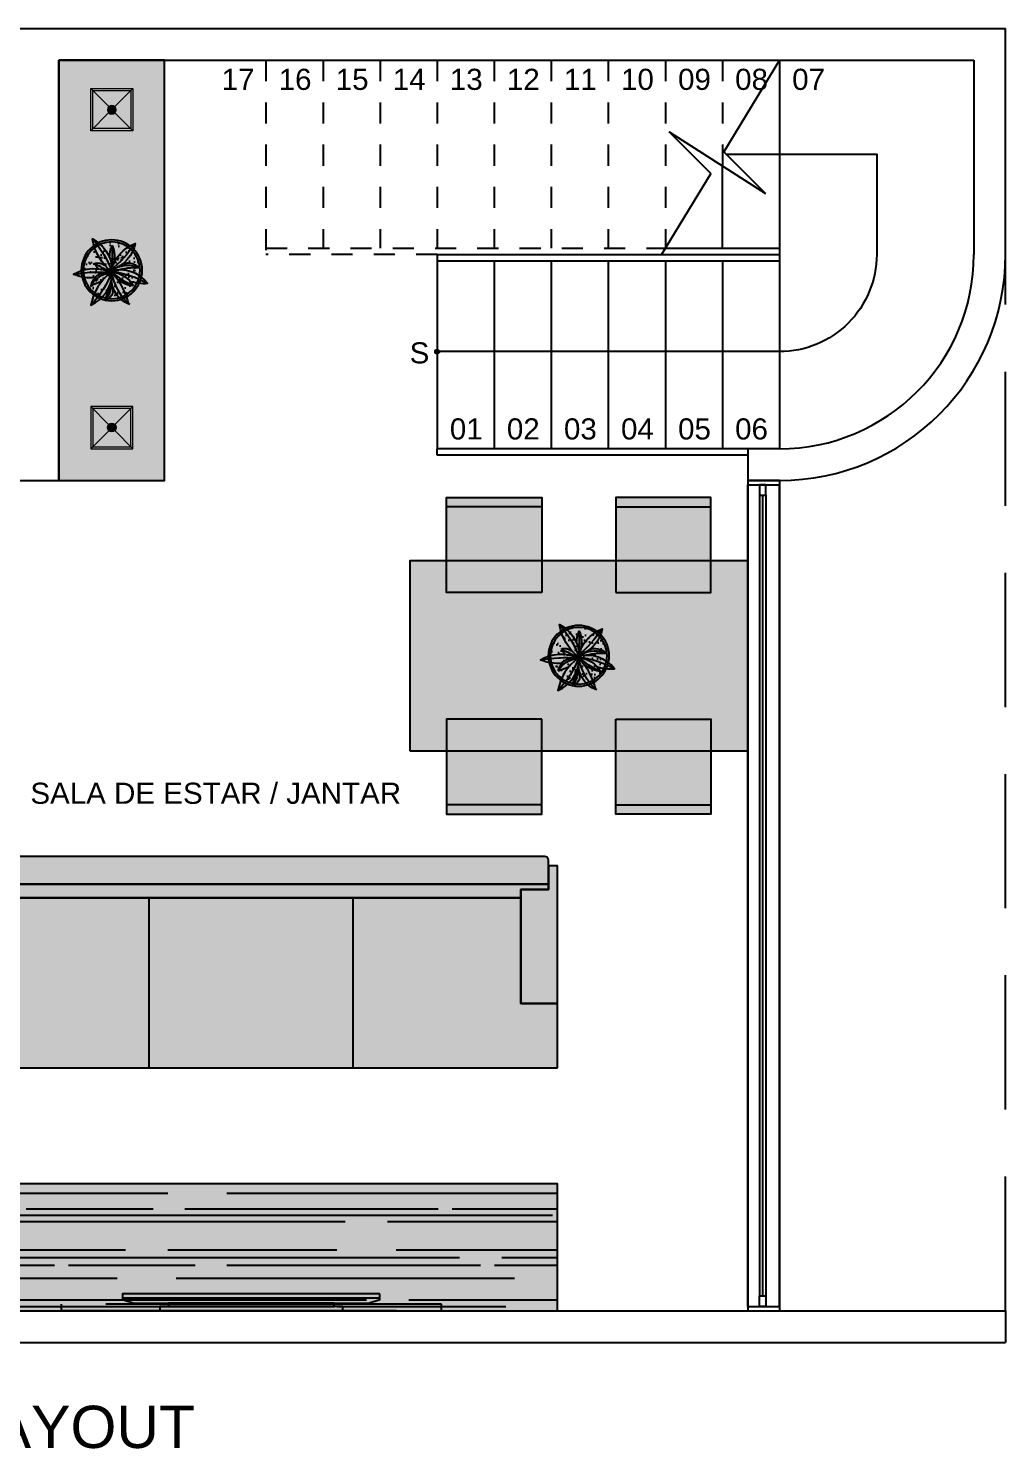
# Model space of a CAD drawing. Header units: millimetres. Extents: x 0 to 22.8, y -0.9 to 16.2.
# Drawn here: x 2.91 to 7.53, y -0.5 to 6.22 of the extents above; entities that cross this region are included whole.
import ezdxf

# ---------------------------------------------------------------- set-up
doc = ezdxf.new("R2010")
doc.units = ezdxf.units.MM
doc.linetypes.add('HIDDEN', pattern=[9.525, 6.35, -3.175])
for name, color, linetype in [('AI-Caixilhos', 2, 'Continuous'), ('AI-Hatch mob', 254, 'Continuous'), ('AI-Mob', 2, 'Continuous'), ('AI-Produção', 1, 'Continuous'), ('ARQ_Alvenaria', 4, 'Continuous'), ('ARQ_Caixilho', 1, 'Continuous'), ('ARQ_Escada', 1, 'Continuous'), ('TEXTOS', 2, 'Continuous')]:
    doc.layers.add(name, color=color, linetype=linetype)
doc.styles.get("Standard").update_dxf_attribs({"font": 'arial.ttf'})

# ---------------------------------------------------------------- blocks, each defined once
blk = doc.blocks.new('SOFÁ 03 LUGARES 2900X1000MM')
at = {"layer": 'AI-Hatch mob', "ltscale": 3}
h = blk.add_hatch(color=31, dxfattribs=at)
h.paths.add_polyline_path([(0.6958, 1.45), (0.0436, 1.45), (0.0436, 1.4065), (0.1567, 1.4065), (0.1567, 1.2761), (0.6958, 1.2761)])
edge = h.paths.add_edge_path()
edge.add_line((0.1306, 1.4065), (0.0174, 1.4065))
edge.add_arc((0.0175, 1.389), 0.0175, 90.19243, 177.55458)
edge.add_line((0, 1.3898), (0, -1.3898))
edge.add_arc((0.0175, -1.389), 0.0175, 182.44542, 269.80757)
edge.add_line((0.0174, -1.4065), (0.1306, -1.4065))
edge.add_line((0.1306, -1.4065), (0.1306, 1.4065))
h.paths.add_polyline_path([(0.6958, -1.2761), (0.1958, -1.2761), (0.1567, -1.2761), (0.1567, -1.4065), (0.0436, -1.4065), (0.0436, -1.45), (0.6958, -1.45)])
at = {"layer": 'AI-Hatch mob', "true_color": 0xdbceac}
for points in [[(1.0001, 1.45), (0.6958, 1.45), (0.6958, 1.2761), (0.1958, 1.2761), (0.1958, -1.2761), (0.6958, -1.2761), (0.6958, -1.45), (1.0001, -1.45)], [(0.1958, 1.2761), (0.1567, 1.2761), (0.1567, 1.4065), (0.1306, 1.4065), (0.1306, -1.4065), (0.1567, -1.4065), (0.1567, -1.2761), (0.1958, -1.2761)]]:
    blk.add_hatch(color=9, dxfattribs=at).paths.add_polyline_path(points)
for p, q in [((1.0001, 0.4833), (0.1958, 0.4833)), ((1.0001, -0.4833), (0.1958, -0.4833))]:
    blk.add_line(p, q)
for points in [[(0.6958, 1.45), (0.0436, 1.45), (0.0436, 1.4065), (0.1567, 1.4065), (0.1567, 1.2761), (0.6958, 1.2761)], [(0.1958, 1.2761), (0.1567, 1.2761), (0.1567, 1.4065), (0.1306, 1.4065), (0.1306, -1.4065), (0.1567, -1.4065), (0.1567, -1.2761), (0.1958, -1.2761)], [(0.6958, -1.2761), (0.1958, -1.2761), (0.1567, -1.2761), (0.1567, -1.4065), (0.0436, -1.4065), (0.0436, -1.45), (0.6958, -1.45)]]:
    blk.add_lwpolyline(points, close=True)
blk.add_lwpolyline([(1.0001, 1.45), (0.6958, 1.45), (0.6958, 1.2761), (0.1958, 1.2761), (0.1958, -1.2761), (0.6958, -1.2761), (0.6958, -1.45), (1.0001, -1.45), (1.0001, 1.45)])
blk.add_lwpolyline([(0.1306, 1.4065), (0.0174, 1.4065, 0.400792), (0, 1.3898), (0, -1.3898, 0.400792), (0.0174, -1.4065), (0.1306, -1.4065)], format="xyb", close=True)
blk = doc.blocks.new('CADEIRA 4500X4500MM - PLANTA')
at = {"layer": 'AI-Hatch mob'}
for color, points in [(254, [(0.45, 0), (0, 0), (0, 0.45), (0.45, 0.45)]), (31, [(0.45, 0.405), (0, 0.405), (0, 0.45), (0.45, 0.45)])]:
    blk.add_hatch(color=color, dxfattribs=at).paths.add_polyline_path(points)
for points in [[(0.45, 0), (0, 0), (0, 0.45), (0.45, 0.45)], [(0.45, 0.405), (0, 0.405), (0, 0.45), (0.45, 0.45)]]:
    blk.add_lwpolyline(points, close=True)
blk = doc.blocks.new('MESA 6 LUGARES - 1600X900MM')
at = {"layer": 'AI-Hatch mob'}
blk.add_hatch(color=33, dxfattribs=at).paths.add_polyline_path([(0, 0), (1.6, 0), (1.6, 0.9), (0, 0.9)])
blk.add_lwpolyline([(0, 0), (1.6, 0), (1.6, 0.9), (0, 0.9)], close=True)
blk.add_blockref('CADEIRA 4500X4500MM - PLANTA', (0.175, 0.75))
at = {"xscale": -1}
blk.add_blockref('CADEIRA 4500X4500MM - PLANTA', (1.425, 0.75), dxfattribs=at)
at = {"xscale": -1, "rotation": 180}
blk.add_blockref('CADEIRA 4500X4500MM - PLANTA', (0.175, 0.15), dxfattribs=at)
at = {"rotation": 180}
blk.add_blockref('CADEIRA 4500X4500MM - PLANTA', (1.425, 0.15), dxfattribs=at)
blk = doc.blocks.new('APARADOR 2900x600mm')
at = {"layer": 'AI-Hatch mob'}
blk.add_hatch(color=31, dxfattribs=at).paths.add_polyline_path([(0, 0), (0, -0.6), (2.9, -0.6), (2.9, 0)])
h = blk.add_hatch(dxfattribs=at)
h.set_pattern_fill('AR-RROOF', color=35, scale=0.2, angle=180, style=0)
h.set_pattern_definition([(180, (2.745, -0.6), (-0.44, -0.2), [3, -0.4, 1, -0.2]), (180, (2.479, -0.7), (0.2, -0.266), [0.6, -0.066, 1.2, -0.15]), (180, (2.645, -0.77), (-1.04, -0.134), [1.6, -0.28, 0.8, -0.2])])
h.paths.add_polyline_path([(0, 0), (0, -0.6), (2.9, -0.6), (2.9, 0)])
blk.add_lwpolyline([(0, -0.6), (2.9, -0.6), (2.9, 0), (0, 0)], close=True)
blk = doc.blocks.new('PLASMA 50 POLEGADAS - PLANTA')
at = {"layer": 'AI-Hatch mob'}
h = blk.add_hatch(color=252, dxfattribs=at)
h.paths.add_polyline_path([(1.0412, 0.0596), (1.0412, 0.08), (0.1755, 0.08), (0.1755, 0.0596)])
h.paths.add_polyline_path([(1.0004, 0.0441), (1.0004, 0.0596), (0.2163, 0.0596), (0.2163, 0.0441)])
h.paths.add_polyline_path([(0.0531, 0.0441), (0, 0.0266), (0, 0.0185), (1.2167, 0.0185), (1.2167, 0.0266), (1.1636, 0.0441)])
h.paths.add_polyline_path([(1.2167, 0), (1.2167, 0.0185), (0, 0.0185), (0, 0)])
for points in [[(1.0412, 0.08), (0.1755, 0.08), (0.1755, 0.0596), (1.0412, 0.0596)], [(0, 0), (1.2167, 0), (1.2167, 0.0185), (0, 0.0185)], [(1.0004, 0.0441), (1.0004, 0.0596), (0.2163, 0.0596), (0.2163, 0.0441)]]:
    blk.add_lwpolyline(points, close=True)
blk.add_lwpolyline([(1.2167, 0.0185), (1.2167, 0.0266), (1.1636, 0.0441), (0.0531, 0.0441), (0, 0.0266), (0, 0.0185)])
blk = doc.blocks.new('*U107')
at = {"layer": 'AI-Hatch mob'}
blk.add_hatch(color=33, dxfattribs=at).paths.add_polyline_path([(0, 1.99), (0, 0), (0.5, 0), (0.5, 1.99)])
blk.add_lwpolyline([(0, 1.99), (0, 0), (0.5, 0), (0.5, 1.99)], close=True)
blk = doc.blocks.new('lanterna - planta')
at = {"layer": 'AI-Hatch mob', "lineweight": 0, "true_color": 0xd3bf96}
for points in [[(0, 0.2), (0.01, 0.19), (0.19, 0.19), (0.2, 0.2)], [(0, 0), (0.01, 0.01), (0.01, 0.19), (0, 0.2)], [(0.19, 0.01), (0.2, 0), (0.2, 0.2), (0.19, 0.19)], [(0.0786, 0.1006, 1), (0.1202, 0.1006, 1)], [(0.2, 0), (0.19, 0.01), (0.01, 0.01), (0, 0)]]:
    blk.add_hatch(color=9, dxfattribs=at).paths.add_polyline_path(points)
at = {"layer": 'AI-Hatch mob', "lineweight": 0}
for points in [[(0.01, 0.19), (0.0847, 0.1153, -0.426995), (0.1147, 0.1147), (0.19, 0.19)], [(0.01, 0.19), (0.01, 0.01), (0.0853, 0.0853, -0.210227), (0.0786, 0.1006, -0.198912), (0.0847, 0.1153)], [(0.19, 0.19), (0.1147, 0.1147, -0.187647), (0.1202, 0.1006, -0.198912), (0.1141, 0.0859), (0.19, 0.01)], [(0.0853, 0.0853), (0.01, 0.01), (0.19, 0.01), (0.1141, 0.0859, -0.401547)]]:
    blk.add_hatch(color=254, dxfattribs=at).paths.add_polyline_path(points)
at = {"lineweight": 0}
for p, q in [((0, 0.2), (0.0847, 0.1153)), ((0.2, 0.2), (0.1147, 0.1147)), ((0.0853, 0.0853), (0, 0)), ((0.1141, 0.0859), (0.2, 0))]:
    blk.add_line(p, q, dxfattribs=at)
for points in [[(0, 0), (0.2, 0), (0.2, 0.2), (0, 0.2)], [(0.01, 0.01), (0.19, 0.01), (0.19, 0.19), (0.01, 0.19)]]:
    blk.add_lwpolyline(points, close=True, dxfattribs=at)
blk.add_circle((0.0994, 0.1006), 0.0208, dxfattribs=at)
blk = doc.blocks.new('produção planta')
at = {"layer": 'AI-Hatch mob', "true_color": 0xdbceac}
h = blk.add_hatch(color=9, dxfattribs=at)
edge = h.paths.add_edge_path()
edge.add_arc((0, -0.125), 0.125, 0, 360)
edge = h.paths.add_edge_path(flags=16)
edge.add_arc((0, -0.125), 0.1167, 0, 360)
at = {"layer": 'AI-Hatch mob'}
blk.add_hatch(color=255, dxfattribs=at).paths.add_polyline_path([(-0.1167, -0.125, 1), (0.1167, -0.125, 1)])
at = {"layer": 'AI-Hatch mob', "true_color": 0xa79e70}
h = blk.add_hatch(dxfattribs=at)
h.set_pattern_fill('AR-SAND', color=33, scale=0.001, angle=180, style=0, double=1)
h.set_pattern_definition([(217.5, (-0.116667, -0.241667), (0.0016, -0.0489413), [0, -0.038608, 0, -0.04318, 0, -0.041275]), (187.5, (-0.116667, -0.241667), (-0.044952, -0.071683), [0, -0.020828, 0, -0.034798, 0, -0.013335]), (147.5, (-0.085425, -0.241667), (-0.079099, -0.000144), [0, -0.0127, 0, -0.04572, 0, -0.05969]), (137.5, (-0.085425, -0.24167), (-0.076356, -0.022293), [0, -0.00635, 0, -0.029972, 0, -0.03429])])
edge = h.paths.add_edge_path()
edge.add_arc((0, -0.125), 0.1167, 0, 360)
at = {"color": 95, "flags": 128}
blk.add_lwpolyline([(-0.0678, -0.0949, 0.135862), (-0.1567, -0.1086, 0.247326), (-0.0024, -0.1167, -0.188686), (-0.0852, 0.0179, -0.277493), (0.0026, -0.1104)], format="xyb", dxfattribs=at)
at = {"color": 95}
for points in [[(0.0745, 0.015, 0.404034), (0.0028, -0.1221, 0.404034)], [(0.0029, -0.1168, 0.112321), (0.0692, 0.0151, 0.112321)], [(0.0732, -0.0806, -0.085889), (0.1475, -0.0715, -0.299002), (-0.0025, -0.122, 0.249413), (0.0966, -0.2356, 0.265564), (0.0027, -0.1274, 0.265564)], [(0.0014, -0.118, 0.186418), (-0.0795, -0.2537, 0.252114), (0.002, -0.1361)], [(-0.0093, -0.1772, 0.10007), (0.0017, -0.2256, 0.179323), (0.007, -0.15, 0.179323)], [(0.095, -0.2342, 0.066822), (-0.0034, -0.1251, 0.066822)], [(0.0214, -0.1257, 0.083152), (0.1105, -0.1358, -0.207321), (0.0155, -0.1331)]]:
    blk.add_lwpolyline(points, format="xyb", dxfattribs=at)
for radius in [0.125, 0.1167]:
    blk.add_circle((0, -0.125), radius)
for centre, radius, start, end in [((-0.3176, -0.2237), 0.3338, 18.59312, 45.90293), ((-0.707, -0.265), 0.7274, 15.29685, 21.37636), ((-0.0996, -0.0688), 0.0983, 350.60022, 44.58685), ((-0.0422, -0.0453), 0.0474, 346.31703, 73.31459), ((0.238, -0.1591), 0.2414, 135.10967, 169.33242), ((-0.054, 0.4349), 0.5524, 259.20133, 275.07612), ((-0.0186, -0.0508), 0.0664, 190.38806, 279.94902), ((0.0652, 0.2382), 0.3358, 243.64666, 251.41144), ((0.0044, -0.0119), 0.1029, 210.86687, 264.14724), ((-0.0875, -0.2624), 0.1687, 59.73108, 60.89806), ((0.0991, -0.1738), 0.1134, 95.46862, 151.32224), ((0.2039, -0.3291), 0.2918, 113.72127, 133.60863), ((-0.0125, -0.0034), 0.116, 277.51657, 330.29024), ((-0.0446, 0.2628), 0.3852, 277.05724, 299.68392), ((-0.0193, -0.1393), 0.0596, 48.99049, 50.10082), ((-0.0193, -0.1393), 0.0647, 49.52998, 49.59271), ((-0.0193, -0.1393), 0.0698, 48.96596, 50.05571), ((-0.3531, -0.0012), 0.3723, 317.5358, 341.34556), ((-0.0246, -0.1658), 0.0466, 131.79871, 165.93998), ((-0.0598, -0.1075), 0.0481, 258.07797, 307.91693), ((0.0901, -0.3806), 0.2771, 109.47518, 124.98559), ((-0.9813, -0.2043), 0.9832, 358.87137, 3.46334), ((0.0675, -0.0948), 0.0602, 243.48895, 316.97765)]:
    blk.add_arc(centre, radius, start, end, dxfattribs=at)
blk = doc.blocks.new('*U128')
at = {"ltscale": 0.5}
for p, q in [((0.08, 3.93), (-0.07, 3.93)), ((-0.07, 3.93), (0.08, 3.93)), ((-0.07, 3.93), (-0.07, 3.91)), ((-0.07, 3.91), (0.08, 3.91)), ((0.08, 3.93), (0.08, 3.91)), ((-0.07, 0.02), (0.08, 0.02)), ((-0.07, 0.02), (-0.07, 0)), ((0.08, 0.02), (0.08, 0)), ((-0.07, 0), (0.08, 0))]:
    blk.add_line(p, q, dxfattribs=at)
at = {"color": 1, "ltscale": 0.25}
for p, q in [((-0.07, 0.02), (-0.07, 3.91)), ((0.08, 0.02), (0.08, 3.91)), ((-0.015, 3.86), (-0.015, 0.07)), ((0.015, 3.86), (0.015, 0.07))]:
    blk.add_line(p, q, dxfattribs=at)
at = {"color": 252, "ltscale": 0.25}
blk.add_line((0, 3.86), (0, 0.07), dxfattribs=at)
at = {"ltscale": 0.25}
for points in [[(0.015, 3.91), (-0.015, 3.91), (-0.015, 3.86), (0.015, 3.86)], [(-0.015, 0.07), (0.015, 0.07), (0.015, 0.02), (-0.015, 0.02)]]:
    blk.add_lwpolyline(points, close=True, dxfattribs=at)

msp = doc.modelspace()

# ---------------------------------------------------------------- hatches: boundary and pattern name
at = {"layer": 'ARQ_Escada'}
h = msp.add_hatch(color=256, dxfattribs=at)
h.dxf.hatch_style = 1
edge = h.paths.add_edge_path()
edge.add_arc((4.84, 4.69), 0.01, 0, 360)

# ---------------------------------------------------------------- linework, layer by layer
at = {"layer": 'AI-Mob', "linetype": 'HIDDEN', "ltscale": 0.25}
msp.add_lwpolyline([(4.86, 0.1505), (4.86, 0.1805), (3.06, 0.1805), (3.06, 0.1505)], close=True, dxfattribs=at)
at = {"layer": 'ARQ_Alvenaria'}
for p, q in [((0.15, 6.22), (7.53, 6.22)), ((7.53, 5.15), (7.53, 6.22)), ((3.05, 4.08), (3.05, 6.07)), ((3.05, 6.07), (7.38, 6.07)), ((7.38, 6.07), (7.38, 5.15)), ((6.46, 4.23), (6.31, 4.23)), ((6.31, 4.23), (6.31, 4.08)), ((2.15, 4.08), (3.05, 4.08)), ((6.46, 4.08), (6.31, 4.08)), ((0.15, 0.15), (7.53, 0.15)), ((7.53, 0.15), (7.53, 0)), ((0, 0), (7.53, 0))]:
    msp.add_line(p, q, dxfattribs=at)
at = {"layer": 'ARQ_Alvenaria', "linetype": 'HIDDEN', "ltscale": 0.1}
msp.add_line((7.53, 0.15), (7.53, 5.15), dxfattribs=at)
at = {"layer": 'ARQ_Alvenaria'}
for radius in [0.92, 1.07]:
    msp.add_arc((6.46, 5.15), radius, 270, 0, dxfattribs=at)
at = {"layer": 'ARQ_Caixilho'}
for p, q in [((6.31, 4.08), (6.31, 0.15)), ((6.46, 4.08), (6.46, 0.15))]:
    msp.add_line(p, q, dxfattribs=at)
at = {"layer": 'ARQ_Escada', "linetype": 'HIDDEN', "ltscale": 0.01}
for p, q in [((4.03, 6.07), (4.03, 5.15)), ((4.3, 6.07), (4.3, 5.18)), ((4.57, 6.07), (4.57, 5.18)), ((4.84, 6.07), (4.84, 5.18)), ((4.84, 6.07), (4.84, 5.18)), ((5.11, 6.07), (5.11, 5.18)), ((5.38, 6.07), (5.38, 5.18)), ((5.65, 6.07), (5.65, 5.18)), ((5.65, 6.07), (5.65, 5.18)), ((5.92, 6.07), (5.92, 5.18)), ((6.19, 6.07), (6.19, 5.5686)), ((4.03, 5.18), (5.92, 5.18)), ((4.84, 5.15), (4.03, 5.15))]:
    msp.add_line(p, q, dxfattribs=at)
at = {"layer": 'ARQ_Escada'}
for p, q in [((6.46, 6.07), (6.1962, 5.6352)), ((6.46, 6.07), (6.46, 4.23)), ((6.1346, 5.5337), (5.9372, 5.7311)), ((5.9372, 5.7311), (6.3936, 5.4378)), ((6.3936, 5.4378), (6.1962, 5.6352)), ((6.1346, 5.5337), (5.9018, 5.15)), ((6.19, 5.18), (6.19, 5.5686)), ((5.92, 5.18), (6.46, 5.18)), ((4.84, 5.15), (6.46, 5.15)), ((4.84, 5.15), (4.84, 4.23)), ((4.84, 5.12), (6.46, 5.12)), ((5.11, 5.12), (5.11, 4.23)), ((5.38, 5.12), (5.38, 4.23)), ((5.65, 5.12), (5.65, 4.23)), ((5.65, 5.12), (5.65, 4.23)), ((5.92, 5.12), (5.92, 4.23)), ((6.19, 5.12), (6.19, 4.23)), ((6.31, 4.23), (4.84, 4.23)), ((4.84, 4.23), (4.84, 4.23)), ((4.84, 4.2), (4.84, 4.23)), ((6.31, 4.2), (4.84, 4.2))]:
    msp.add_line(p, q, dxfattribs=at)
msp.add_lwpolyline([(6.2064, 5.625), (6.92, 5.625), (6.92, 5.15, -0.414214), (6.46, 4.69), (4.84, 4.69)], format="xyb", dxfattribs=at)
msp.add_circle((4.84, 4.69), 0.01, dxfattribs=at)

# ---------------------------------------------------------------- block references
at = {"layer": 'AI-Caixilhos'}
msp.add_blockref('*U128', (6.38, 0.15), dxfattribs=at)
at = {"layer": 'AI-Mob', "ltscale": 0.02}
msp.add_blockref('*U107', (3.05, 4.08), dxfattribs=at)
at = {"layer": 'AI-Mob'}
for name, p in [('MESA 6 LUGARES - 1600X900MM', (4.71, 2.8)), ('APARADOR 2900x600mm', (2.51, 0.75))]:
    msp.add_blockref(name, p, dxfattribs=at)
for name, p, rotation in [('SOFÁ 03 LUGARES 2900X1000MM', (3.96, 2.3), 270), ('PLASMA 50 POLEGADAS - PLANTA', (4.5684, 0.23), 180)]:
    msp.add_blockref(name, p, dxfattribs=dict(at, rotation=rotation))
at = {"layer": 'AI-Produção', "lineweight": 0, "xscale": -1, "rotation": 180}
msp.add_blockref('lanterna - planta', (3.2006, 5.9355), dxfattribs=at)
at = {"layer": 'AI-Produção', "xscale": -1.152000000000001, "yscale": 1.152000000000001, "zscale": 1.152, "rotation": 180}
for p in [(3.3, 4.931), (5.51, 3.106)]:
    msp.add_blockref('produção planta', p, dxfattribs=at)
at = {"layer": 'AI-Produção', "lineweight": 0}
msp.add_blockref('lanterna - planta', (3.2006, 4.23), dxfattribs=at)

# ---------------------------------------------------------------- texts
at = {"layer": 'TEXTOS'}
for s, height, p in [('17', 0.1, (3.8201, 5.9289)), ('16', 0.1, (4.0901, 5.9289)), ('15', 0.1, (4.3601, 5.9289)), ('14', 0.1, (4.6301, 5.9289)), ('13', 0.1, (4.9001, 5.9289)), ('12', 0.1, (5.1701, 5.9289)), ('11', 0.1, (5.4401, 5.9289)), ('10', 0.1, (5.7101, 5.9289)), ('09', 0.1, (5.9801, 5.9289)), ('08', 0.1, (6.2501, 5.9289)), ('07', 0.1, (6.5201, 5.9289)), ('S', 0.1, (4.7098, 4.6341)), ('01', 0.1, (4.9001, 4.2741)), ('02', 0.1, (5.1701, 4.2741)), ('03', 0.1, (5.4401, 4.2741)), ('04', 0.1, (5.7101, 4.2741)), ('05', 0.1, (5.9801, 4.2741)), ('06', 0.1, (6.2501, 4.2741)), ('SALA DE ESTAR / JANTAR', 0.1, (2.9151, 2.5494)), ('PLANTA TÉRREO - LAYOUT', 0.2, (0, -0.5))]:
    msp.add_text(s, height=height, dxfattribs=at).set_placement(p)

doc.saveas('drawing.dxf')
